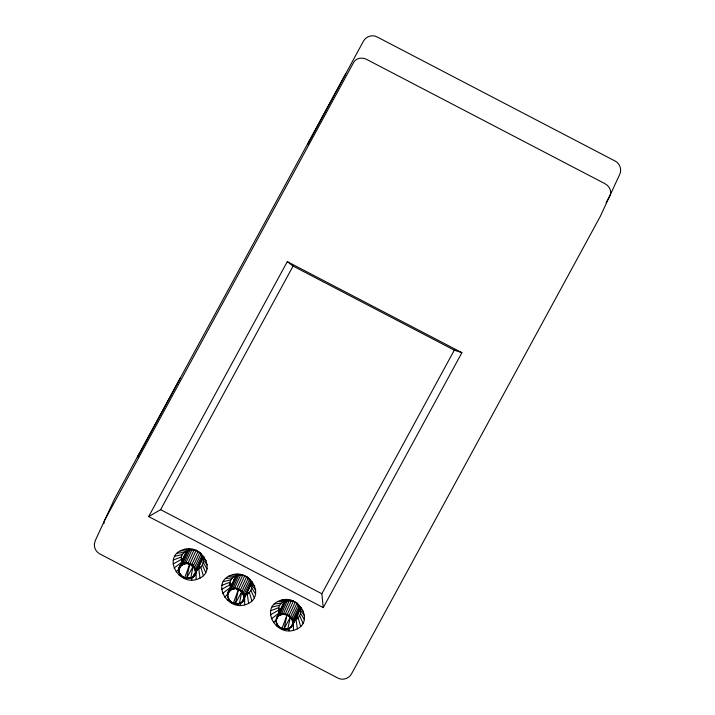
<?xml version="1.0" encoding="UTF-8"?>
<svg xmlns="http://www.w3.org/2000/svg" width="715" height="715" viewBox="0 0 715 715"><rect width="100%" height="100%" fill="white"/><g stroke="black" fill="none" stroke-linecap="round" stroke-linejoin="round"><path stroke-width="1.07" d="M196.08 579.579C218.441 573.68 202.819 543.838 184.22 549.361C161.867 555.26 177.49 585.102 196.08 579.579L196.133 571.491M244.637 604.899C266.99 599 251.367 569.158 232.768 574.681C210.416 580.58 226.038 610.422 244.637 604.899L244.673 597.82M293.409 630.335C315.762 624.427 300.139 594.585 281.54 600.108C259.188 606.016 274.81 635.858 293.409 630.335L293.445 623.257M276.66 623.015C275.615 622.497 278.948 627.287 276.66 623.015C275.418 619.521 277.652 615.526 281.218 614.632C288.824 611.718 297.386 623.167 289.512 628.11C286.536 629.826 283.069 629.111 280.11 627.582C276.33 624.222 277.206 624.436 280.119 627.636C283.98 630.192 295.143 629.522 281.996 628.476L287.189 614.578L293.57 600.77M196.276 550.032L189.734 564.242L186.651 578.194C181.932 578.176 177.15 572.036 179.617 566.968L183.925 563.894L190.19 549.665C183.156 552.016 183.433 561.543 179.528 566.7C177.052 571.794 181.467 577.756 186.722 578.39C197.251 578.203 183.996 579.105 182.826 576.898C175.363 573.278 179.617 561.123 187.875 563.277C196.902 563.679 198.582 578.274 188.644 578.48L192.558 577.443L194.355 573.537M227.674 595.863L228.809 599.358L227.674 595.863L228.174 592.065L235.584 576.933L237.058 575.79L240.821 574.708L234.511 588.374C246.362 588.141 247.301 607.813 233.349 603.111L238.542 589.214L244.467 576.379M240.866 602.736L239.355 603.621L235.289 603.728L238.381 589.616M284.016 629.129L281.951 628.619L284.016 629.129L287.028 614.98M174.04 568.085L181.968 562.079C177.758 550.425 194.391 546.126 201.138 553.785M196.991 569.158C204.401 567.406 205.196 557.039 199.396 552.892M222.588 593.405L230.516 587.399C226.306 575.745 242.939 571.446 249.687 579.105M248.606 603.451L247.247 593.852C253.342 590.867 253.03 582.028 247.944 578.212M271.36 618.832L279.288 612.835C275.078 601.172 291.711 596.873 298.459 604.541M294.312 619.914C301.721 618.162 302.517 607.795 296.716 603.639M180.153 573.993L181.36 575.53M179.93 573.984L179.197 572.268L179.161 568.738L186.937 551.569M281.218 614.632L287.484 600.403L284.23 602.298L278.108 616.446M192.174 549.343L185.855 563.009C190.53 563.715 197.662 568.353 194.864 574.923L192.478 577.505M178.848 570.436L179.528 566.7M182.486 561.865L181.36 559.461L173.048 564.046M202.211 557.62L202.068 559.461L193.801 576.361L195.025 574.905L195.901 571.285L202.211 557.62L201.031 553.955L194.283 567.996L191.763 564.823L197.697 551.989M227.397 595.711L227.54 593.772L235.584 576.933M227.495 595.801C234.163 573.707 257.856 607.428 233.349 603.111L235.289 603.728M231.133 587.238L230.016 583.369M243.922 598.616L250.858 582.984L249.678 579.329L242.93 593.361M242.278 601.646L250.08 586.532L250.858 582.984M276.321 621.228L276.821 617.438L284.23 602.298M279.78 612.603L278.662 610.19L270.368 614.802M290.925 627.01C294.491 621.961 300.229 613.702 299.156 606.49L292.372 620.441M279.52 615.347L285.705 601.154M191.709 579.999L192.201 576.925M236.442 589.071L242.886 574.833M240.258 605.319L240.749 602.245M285.088 614.435L291.532 600.198M289.03 630.755L289.521 627.672M181.181 575.584L182.906 576.808M229.828 600.957C224.421 594.576 236.594 607.607 230.007 600.895M192.558 577.443L188.706 578.569L190.708 578.256L193.077 566.459L199.771 552.346M248.418 577.72L241.724 591.823L239.418 603.567L237.353 603.943M297.065 603.085L290.37 617.197L287.805 628.834C283.086 629.888 290.281 628.843 291.327 627.028L298.727 611.897M194.239 549.469L187.795 563.697L183.853 563.474M182.79 576.916L186.66 578.444M185.846 553.035L178.893 568.398C179.983 563.188 187.571 561.391 191.834 564.68C195.177 564.412 197.59 578.962 194.623 567.746M195.758 573.126C195.052 576.388 191.799 578.355 188.599 578.31M194.668 574.878L202.068 559.461M227.808 594.102L228.174 592.065M233.859 580.106L234.493 578.399M243.315 600.243L244.307 598.58M276.455 619.476C279.19 605.596 302.302 620.03 289.512 628.11M283.14 603.764L276.187 619.253M291.961 625.616C298.334 614.122 273.21 608.885 276.491 623.006M299.362 610.199L292.158 625.661M139.059 453.909L137.423 457.439L180.189 378.262M309.148 141.096L307.522 144.636L345.765 73.77M181.36 559.461L181.905 558.281L181.369 557.995M181.825 559.836L182.37 558.656L181.905 558.281M182.182 560.301L182.37 558.656M178.75 570.347L181.905 563.411M188.411 550.425L182.218 564.618M182.262 565.279L183.165 563.322M192.138 566.682L193.041 564.725M201.862 555.752L195.284 569.632L193.372 566.146M193.801 576.361L201.433 561.159M197.474 568.264L198.645 568.47L199.19 567.29L200.182 567.951M199.726 567.567L199.181 568.747L198.645 568.47M230.471 585.21L231.017 584.03L230.552 583.646M230.829 585.665L231.017 584.03M231.07 586.175L231.374 584.486M237.058 575.79L230.874 589.982L228.416 592.476M238.837 575.03L232.572 589.258L230.874 589.982M246.8 576.379L240.177 590.554M243.726 595.077L250.509 581.116M242.591 601.735L250.715 584.825M246.121 593.638L247.292 593.834L247.837 592.655L248.373 592.941M278.662 610.19L279.199 609.019L278.662 608.733M279.118 610.574L279.663 609.395L279.199 609.019M279.485 611.03L279.663 609.395M289.468 600.073L283.113 614.319M295 602.727L288.824 615.919M298.325 604.693L291.577 618.734M299.514 608.358L292.703 622.229M294.768 619.002L295.939 619.208L296.484 618.028L297.485 618.69M297.02 618.305L296.475 619.485L295.939 619.208M194.864 574.923L195.66 573.216M184.658 577.89L186.642 578.364L184.702 577.738L189.734 564.242L185.82 563.152M148.666 516.57L287.296 261.636L461.899 352.683L323.269 607.625L148.666 516.57L160.616 509.67L293.07 266.078L287.296 261.636M323.269 607.625L321.848 593.754L454.302 350.162L461.899 352.683M606.043 202.765L609.77 195.91A10.055 8.607 24.8 0 0 604.979 183.701L366.688 59.434A10.055 8.607 24.8 0 0 353.666 62.357L104.792 520.037A10.055 8.607 24.8 0 0 103.889 523.666M241.724 591.823L235.298 603.558L239.159 603.46L237.246 603.683M290.37 617.197L283.944 628.932L287.805 628.834L285.893 629.048M191.763 564.823L187.875 563.277M179.161 575.155L180.386 573.448M227.71 600.475L228.934 598.768M276.482 625.902L277.706 624.195M228.174 592.19C231.454 586.595 240.249 587.927 243.27 593.11M277.912 615.973L277.062 617.849M244.056 596.864L244.548 596.659L244.19 594.782M176.122 571.875L179 568.925M224.671 597.186L227.549 594.245M273.443 622.622L276.321 619.682M180.815 565.708C185.471 560.471 195.267 564.707 195.633 571.455M293.052 623.864L292.569 623.989M180.609 565.368L182.075 564.224L185.82 563.581L182.119 564.412L179.769 567.111M192.353 577.479L194.033 576.29M241.125 602.87L242.68 601.664M221.596 589.366L229.881 584.807M279.377 614.963C284.784 611.888 292.623 615.847 293.096 622.122M173.227 560.042L181.449 556.913M221.775 585.362L229.998 582.233M270.547 610.798L278.77 607.661M174.558 556.341L182.307 554.536M223.107 581.661L230.856 579.847M271.888 607.089L279.628 605.283M286 629.307L287.913 628.959M232.572 589.258L234.466 588.946M237.443 603.889L239.355 603.621L237.291 603.853M176.954 553.196L183.844 552.507M225.502 578.506L232.393 577.827M274.274 603.943L281.165 603.254M190.512 578.095L186.651 578.194L193.077 566.459L189.895 563.84M180.252 550.809L185.963 550.979M228.8 576.129L234.511 576.29M277.572 601.565L283.283 601.726M228.014 597.651L228.657 599.385M184.22 549.361L188.519 550.041M232.768 574.681L237.067 575.361M281.54 600.108L285.839 600.797M198.609 567.129L199.19 567.29M247.256 592.494L247.837 592.655M184.693 577.827L186.722 578.39M295.903 617.867L296.484 618.028M188.59 548.941L191.325 549.772M237.139 574.261L239.874 575.092M285.911 599.688L288.645 600.529M293.07 266.078L454.302 350.162M160.616 509.67L321.848 593.754M247.292 593.834L247.828 594.111M290.388 600.332L291.523 600.94M241.616 574.896L242.751 575.504M193.068 549.576L194.203 550.184M298.664 605.748L301.498 607.822M249.893 580.321L252.726 582.385M201.344 555.001L204.177 557.074M300.005 608.188L303.589 611.611M251.233 582.752L254.817 586.175M202.685 557.432L206.269 560.855M300.64 610.78L304.572 615.642M251.868 585.344L255.8 590.206M203.319 560.033L207.252 564.895M229.461 591.073C232.929 585.335 244.673 589.509 244.45 596.757M300.532 613.354L304.393 619.646M251.76 587.918L255.621 594.21M203.203 562.607L207.073 568.899M280.021 609.859L280.36 610.905M182.727 559.121L183.067 560.167M299.674 615.731L303.062 623.355M250.902 590.304L254.29 597.919M202.354 564.984L205.741 572.599M298.137 617.76L300.666 626.501M249.356 592.324L251.894 601.065M200.808 567.013L203.346 575.754M276.401 622.944L276.044 621.085M231.615 584.995L231.714 585.531M178.75 570.239L179.197 572.268M296.019 619.288L297.377 628.878M198.69 568.541L200.048 578.131M94.434 543.722C93.871 547.753 96.105 551.953 99.689 553.857L337.981 678.115C342.744 680.671 349.009 678.553 351.539 673.852L600.412 216.171L619.574 174.701C622.014 169.956 620.102 163.601 615.311 161.143L377.019 36.885C372.256 34.329 365.991 36.447 363.461 41.148L114.588 498.829L95.426 540.299L94.434 543.722M233.313 603.228L235.369 603.764L231.463 602.209L235.306 603.817L233.313 603.228"/></g></svg>
